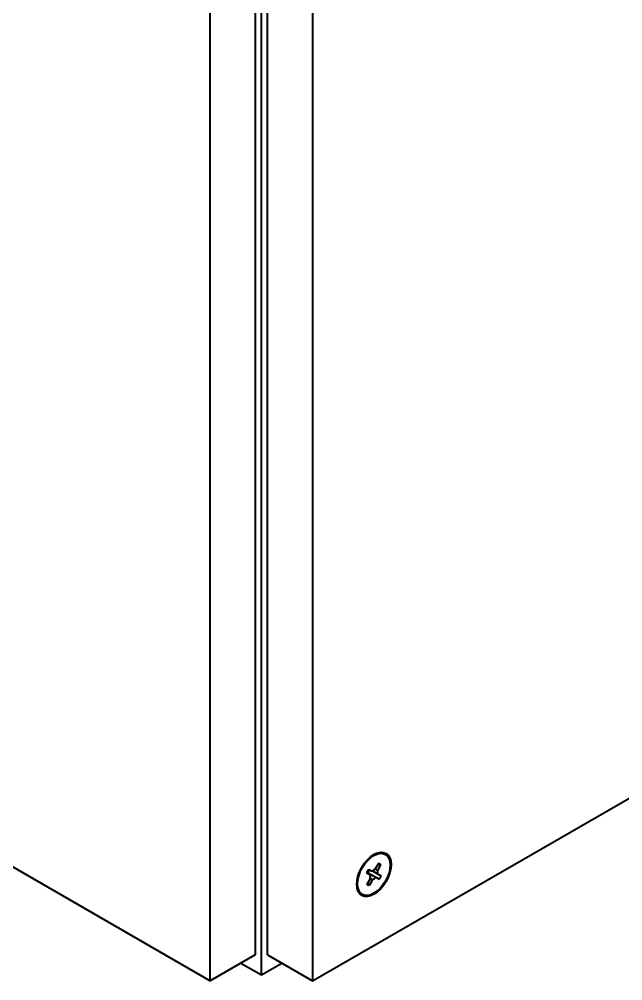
# Model space of a CAD drawing. Header units: inches. Extents: x 6934 to 18973, y 4254 to 7629.
# Drawn here: x 10966 to 11132.9, y 6365.9 to 6631.7 of the extents above; entities that cross this region are included whole.
import ezdxf

# ---------------------------------------------------------------- set-up
doc = ezdxf.new("R2010")
doc.units = ezdxf.units.IN
doc.header["$MEASUREMENT"] = 0
doc.layers.add('POWER SUPPLY CASE OUTLINE$0$가시적인 것(ISO)', color=3, linetype='Continuous', lineweight=40, true_color=0x00ff00)
doc.layers.add('POWER SUPPLY CASE OUTLINE$0$가시적인 좁은 것(ISO)', color=3, linetype='Continuous', lineweight=35, true_color=0x00ff00)

msp = doc.modelspace()

# ---------------------------------------------------------------- linework, layer by layer
at = {"layer": 'POWER SUPPLY CASE OUTLINE$0$가시적인 것(ISO)'}
for p, q in [((11031.224, 6955.195), (11031.224, 6373.101)), ((11032.922, 6367.538), (11032.922, 6956.172)), ((11034.619, 6373.101), (11034.619, 6955.195)), ((11018.779, 6365.935), (11018.779, 6948.028)), ((11047.064, 6948.028), (11047.064, 6365.935)), ((10566.231, 6626.54), (11018.779, 6365.935)), ((11047.064, 6365.935), (11414.759, 6577.677)), ((11067.228, 6400.875), (11067.002, 6401.005)), ((11062.092, 6395.779), (11062.528, 6396.576)), ((11062.763, 6396.586), (11062.313, 6395.765)), ((11062.641, 6396.646), (11063.561, 6396.194)), ((11063.636, 6396.275), (11065.052, 6395.46)), ((11064.428, 6396.733), (11065.278, 6398.285)), ((11065.018, 6396.442), (11064.449, 6396.77)), ((11065.868, 6397.995), (11065.018, 6396.442)), ((11065.391, 6398.356), (11065.863, 6398.124)), ((11062.076, 6395.739), (11063.016, 6395.197)), ((11063.016, 6395.197), (11062.096, 6395.65)), ((11064.507, 6394.464), (11062.123, 6395.836)), ((11062.301, 6395.758), (11062.127, 6395.843)), ((11062.201, 6392.662), (11063.05, 6394.215)), ((11063.64, 6393.924), (11062.791, 6392.372)), ((11063.017, 6394.283), (11063.64, 6393.924)), ((11065.427, 6394.011), (11064.507, 6394.464)), ((11065.052, 6395.46), (11065.972, 6395.007)), ((11065.977, 6394.878), (11065.541, 6394.082)), ((11062.677, 6392.301), (11062.205, 6392.534)), ((11060.84, 6389.782), (11060.614, 6389.913)), ((11031.224, 6373.101), (11018.779, 6365.935)), ((11034.619, 6373.101), (11047.064, 6365.935)), ((11027.243, 6370.808), (11032.922, 6367.538)), ((11032.922, 6367.538), (11038.6, 6370.808))]:
    msp.add_line(p, q, dxfattribs=at)
for major_axis in [(3.353, 5.823), (-3.194, -5.546)]:
    msp.add_ellipse((11064.034, 6395.329), major_axis=major_axis, ratio=0.5780931, dxfattribs=at)
for centre, major_axis, start_param, end_param in [((11063.808, 6395.459), (3.194, 5.546), 0, 0.7627297), ((11062.587, 6396.547), (0.0567, 0.0984), 0.0377266, 1.6085229), ((11064.034, 6395.329), (0.771, 1.338), 0.41445, 1.2317995), ((11064.034, 6395.329), (0.771, 1.338), 5.126839, 5.9441885), ((11065.337, 6398.256), (0.0567, 0.0984), 0.0377266, 1.6085229), ((11065.809, 6398.024), (0.0567, 0.0984), 4.7501156, 6.3209119), ((11062.151, 6395.75), (-0.0567, -0.0984), 4.7501156, 6.3209119), ((11062.307, 6395.768), (-0.00567, -0.00984), 0.0377266, 1.6085229), ((11064.034, 6395.329), (-0.771, -1.338), 5.126839, 5.9441885), ((11064.034, 6395.329), (-0.771, -1.338), 0.41445, 1.2317995), ((11065.482, 6394.111), (-0.0567, -0.0984), 0.0377266, 1.6085229), ((11065.918, 6394.907), (0.0567, 0.0984), 4.7501156, 6.3209119), ((11063.808, 6395.459), (-3.194, -5.546), 5.5204556, 6.2831853), ((11062.26, 6392.633), (-0.0567, -0.0984), 4.7501156, 6.3209119), ((11062.732, 6392.401), (-0.0567, -0.0984), 0.0377266, 1.6085229)]:
    msp.add_ellipse(centre, major_axis=major_axis, ratio=0.5780931, start_param=start_param, end_param=end_param, dxfattribs=at)
at = {"layer": 'POWER SUPPLY CASE OUTLINE$0$가시적인 좁은 것(ISO)'}
for p, q in [((11065.977, 6394.878), (11063.634, 6396.273)), ((11065.868, 6397.995), (11065.164, 6398.077)), ((11065.217, 6398.175), (11065.863, 6398.124)), ((11065.391, 6398.356), (11065.361, 6398.359)), ((11062.091, 6395.653), (11062.096, 6395.65)), ((11065.427, 6394.011), (11062.301, 6395.758)), ((11062.313, 6395.765), (11065.541, 6394.082)), ((11062.182, 6392.566), (11062.205, 6392.534)), ((11062.677, 6392.301), (11062.299, 6392.842)), ((11062.356, 6392.946), (11062.791, 6392.372))]:
    msp.add_line(p, q, dxfattribs=at)

doc.saveas('drawing.dxf')
